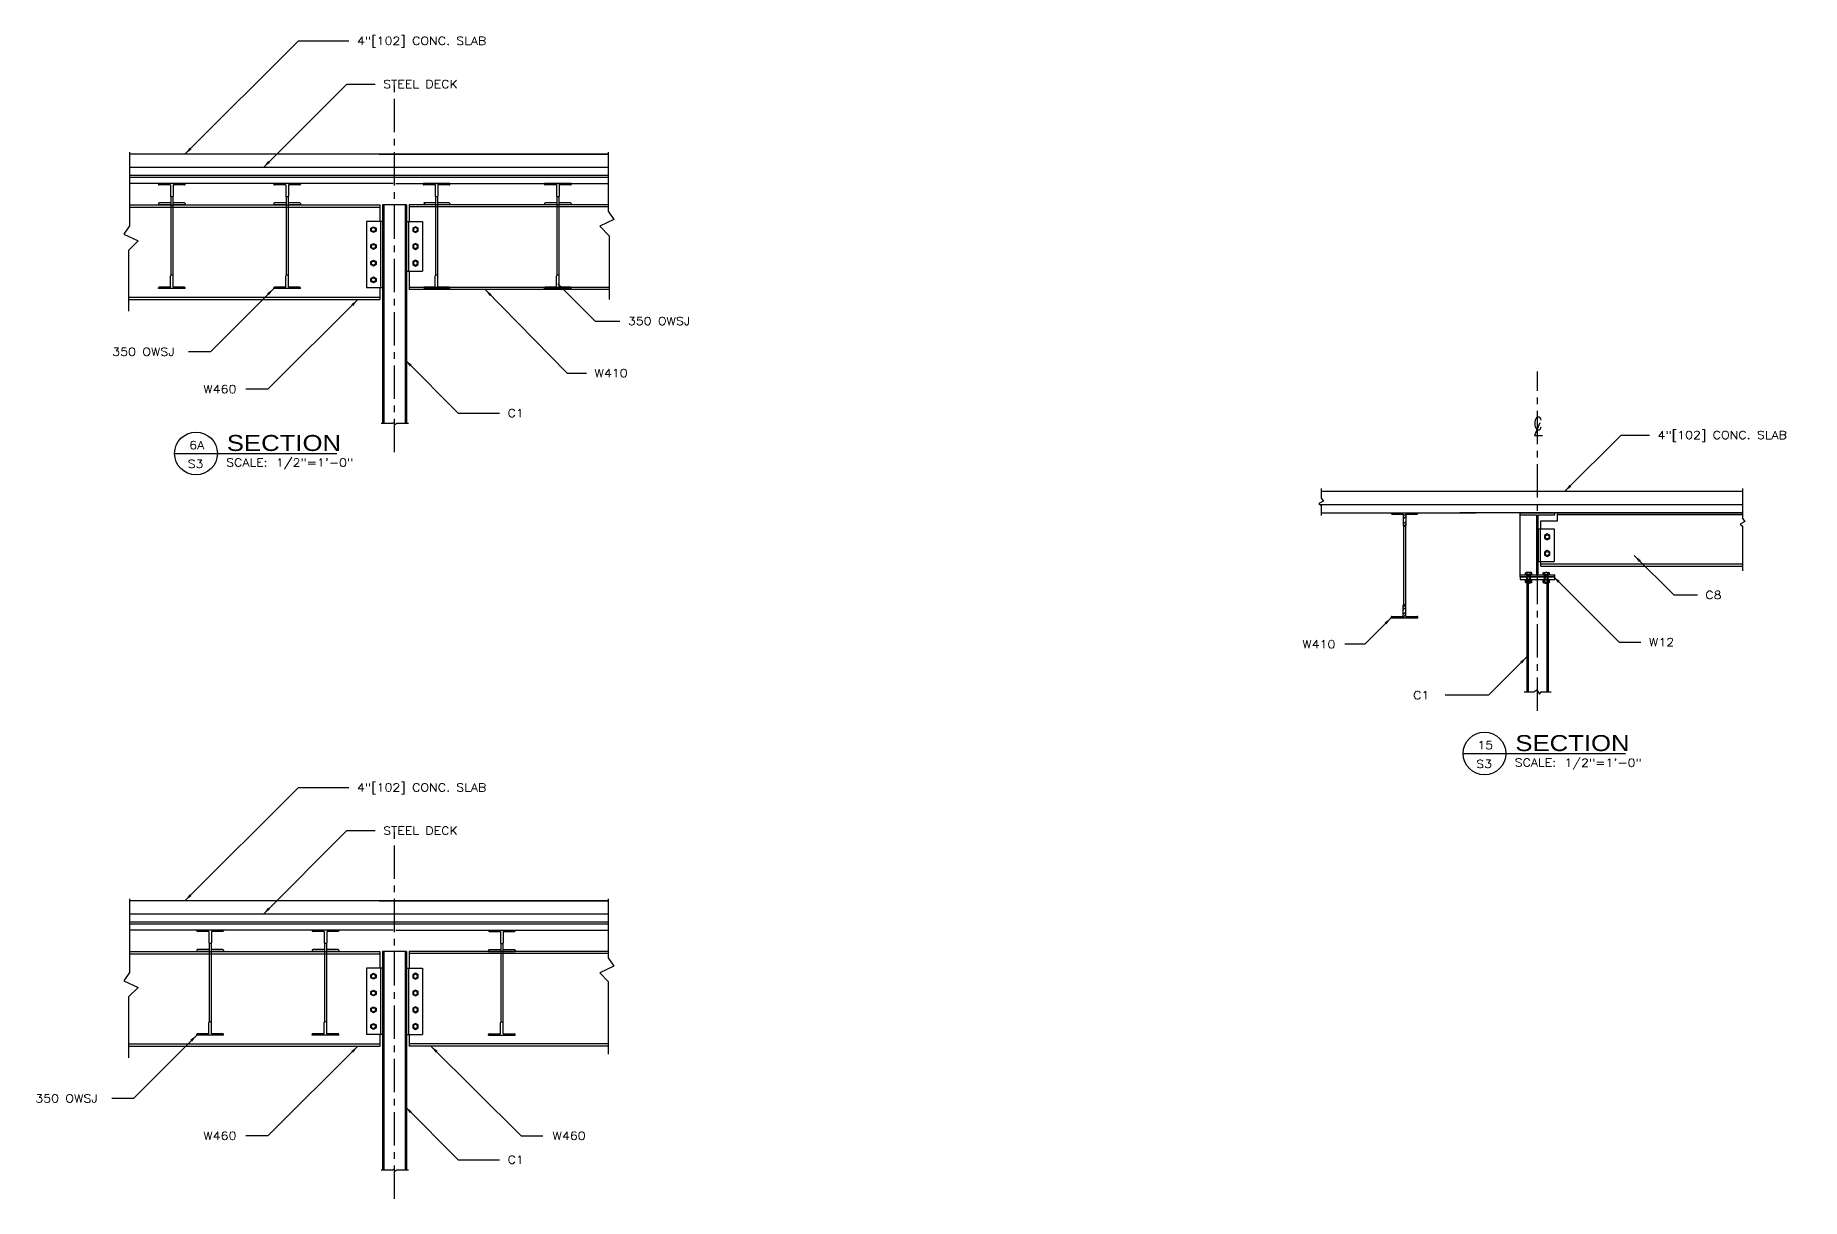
# Model space of a CAD drawing. Header units: inches. Extents: x -44 to 9761, y -1166 to 3580.
# Drawn here: x 8173.6 to 8504.8, y 3231 to 3449.2 of the extents above; entities that cross this region are included whole.
import ezdxf
from ezdxf.enums import TextEntityAlignment as Align

# ---------------------------------------------------------------- set-up
doc = ezdxf.new("R2010")
doc.units = ezdxf.units.IN
doc.header["$MEASUREMENT"] = 0
doc.linetypes.add('CENTER', pattern=[2, 1.25, -0.25, 0.25, -0.25])
doc.layers.get('0').update_dxf_attribs({"linetype": 'CONTINUOUS'})
for name, color, linetype in [('Arch_Section_Truss', 45, 'CONTINUOUS'), ('C-241-1', 241, 'CONTINUOUS'), ('Center', 251, 'CENTER'), ('L1', 1, 'CONTINUOUS'), ('L131', 131, 'CONTINUOUS'), ('LAYER131A', 131, 'CONTINUOUS'), ('LAYER15A', 15, 'CONTINUOUS'), ('Section-Stiffener', 2, 'CONTINUOUS'), ('Struc_Plan_Dim', 5, 'CONTINUOUS'), ('Struc_Section_BP', 135, 'CONTINUOUS'), ('Struc_Section_Conc', 71, 'CONTINUOUS'), ('Struc_Section_Dim', 5, 'CONTINUOUS'), ('Struc_Section_MachineBolt', 133, 'CONTINUOUS'), ('Struc_Section_StAngle', 5, 'CONTINUOUS'), ('Struc_Section_Steel', 11, 'CONTINUOUS'), ('Struc_Steel_Beam', 22, 'CONTINUOUS'), ('Struc_Steel_Joist', 21, 'CONTINUOUS'), ('TEXT', 4, 'CONTINUOUS'), ('TEXT131', 131, 'CONTINUOUS')]:
    doc.layers.add(name, color=color, linetype=linetype)
doc.styles.add('ROMANS', font='ROMANS.SHX', dxfattribs={"width": 0.8})
doc.styles.add('ROMANS-115', font='romans.shx', dxfattribs={"width": 1.15})
doc.styles.add('SANS-80', font='sanss___.ttf', dxfattribs={"width": 0.8})
doc.dimstyles.new('Copy of 12-ROMANS-115-PS-BPV', dxfattribs={"dimtxt": 0.0625, "dimasz": 0.0625, "dimexe": 0.0625, "dimexo": 0.0625, "dimgap": 0.0625, "dimtad": 1, "dimdec": 4, "dimlfac": 24, "dimzin": 1, "dimdsep": 46, "dimlunit": 4, "dimtxsty": 'ROMANS-115', "dimcen": 0.0625, "dimclrd": 256, "dimclre": 256, "dimclrt": 256, "dimadec": 0, "dimazin": 0, "dimtfac": 1, "dimtdec": 4, "dimtofl": 0, "dimtmove": 0, "dimatfit": 0, "dimfxl": 1, "dimfrac": 2, "dimtolj": 1, "dimtzin": 0, "dimarcsym": 0})

# ---------------------------------------------------------------- blocks, each defined once
blk = doc.blocks.new('Hex Nut - 10 mm side')
at = {"color": 0, "linetype": 'Continuous'}
for p, q in [((-9.2, -6.8), (-9.2, 6.8)), ((-0.7, 9.1), (-8.5, 9.1)), ((-0.7, 4.5), (-8.5, 4.5)), ((0, -6.8), (0, 6.8)), ((-0.7, -4.5), (-8.5, -4.5)), ((-0.7, -9.1), (-8.5, -9.1))]:
    blk.add_line(p, q, dxfattribs=at)
for centre, radius, start, end in [((-5, 6.8), 4.19, 147.1328, 212.8672), ((6.6, 0), 15.7, 163.2214, 196.7786), ((-4.2, 6.8), 4.19, 327.1328, 32.8672), ((-15.7, 0), 15.7, 343.2214, 16.7787), ((-5, -6.8), 4.19, 147.1328, 212.8672), ((-4.2, -6.8), 4.19, 327.1328, 32.8672)]:
    blk.add_arc(centre, radius, start, end, dxfattribs=at)
blk = doc.blocks.new('CLMARK')
at = {"layer": 'TEXT'}
for p, q in [((1.5, 4.6), (-3.6, -7.6)), ((-3.6, -7.6), (4.1, -7.6))]:
    blk.add_line(p, q, dxfattribs=at)
at = {"layer": 'TEXT', "style": 'ROMANS', "width": 0.8}
blk.add_text('C', height=12, dxfattribs=at).set_placement((-4.6, -1.9))
blk = doc.blocks.new('outstandingconn2')
at = {"layer": 'Struc_Section_MachineBolt', "ltscale": 2}
for points in [[(-1.2, 7.5), (-1.69, 7.22), (-2.18, 7.5), (-2.18, 8.06), (-1.69, 8.34), (-1.2, 8.06)], [(-1.2, 4.36), (-1.69, 4.08), (-2.18, 4.36), (-2.18, 4.92), (-1.69, 5.2), (-1.2, 4.92)], [(-1.2, 1.22), (-1.69, 0.94), (-2.18, 1.22), (-2.18, 1.78), (-1.69, 2.06), (-1.2, 1.78)]]:
    blk.add_lwpolyline(points, close=True, dxfattribs=at)
for centre in [(-1.69, 7.78), (-1.69, 4.64), (-1.69, 1.5)]:
    blk.add_circle(centre, 0.375, dxfattribs=at)
at = {"layer": 'Struc_Section_Steel', "color": 131, "ltscale": 2}
for p, q in [((-3, 9.28), (-3, 0)), ((0, 9.28), (-3, 9.28)), ((-0.38, 9.28), (-0.38, 0)), ((0, 9.28), (0, 0)), ((0, 0), (-3, 0))]:
    blk.add_line(p, q, dxfattribs=at)
blk = doc.blocks.new('outstandingconn4')
at = {"layer": 'Struc_Section_MachineBolt', "ltscale": 2}
for points in [[(-1.2, -1.78), (-1.69, -2.06), (-2.18, -1.78), (-2.18, -1.22), (-1.69, -0.94), (-1.2, -1.22)], [(-1.2, -4.92), (-1.69, -5.2), (-2.18, -4.92), (-2.18, -4.36), (-1.69, -4.08), (-1.2, -4.36)], [(-1.2, -8.06), (-1.69, -8.34), (-2.18, -8.06), (-2.18, -7.5), (-1.69, -7.22), (-1.2, -7.5)], [(-1.2, -11.2), (-1.69, -11.48), (-2.18, -11.2), (-2.18, -10.64), (-1.69, -10.36), (-1.2, -10.64)]]:
    blk.add_lwpolyline(points, close=True, dxfattribs=at)
for centre in [(-1.69, -1.5), (-1.69, -4.64), (-1.69, -7.78), (-1.69, -10.92)]:
    blk.add_circle(centre, 0.375, dxfattribs=at)
at = {"layer": 'Struc_Section_Steel', "color": 131, "ltscale": 2}
for p, q in [((-3, 0), (-3, -12.42)), ((0, 0), (-3, 0)), ((-0.38, 0), (-0.38, -12.42)), ((0, 0), (0, -12.42)), ((0, -12.42), (-3, -12.42))]:
    blk.add_line(p, q, dxfattribs=at)
blk = doc.blocks.new('outstandingconn1')
at = {"layer": 'Struc_Section_MachineBolt', "ltscale": 2}
for points in [[(1.2, 4.36), (1.69, 4.08), (2.18, 4.36), (2.18, 4.92), (1.69, 5.2), (1.2, 4.92)], [(1.2, 1.22), (1.69, 0.94), (2.18, 1.22), (2.18, 1.78), (1.69, 2.06), (1.2, 1.78)]]:
    blk.add_lwpolyline(points, close=True, dxfattribs=at)
for centre in [(1.69, 4.64), (1.69, 1.5)]:
    blk.add_circle(centre, 0.375, dxfattribs=at)
at = {"layer": 'Struc_Section_Steel', "color": 131, "ltscale": 2}
for p, q in [((0, 6.14), (3, 6.14)), ((0, 6.14), (0, 0)), ((0.38, 6.14), (0.38, 0)), ((3, 6.14), (3, 0)), ((0, 0), (3, 0))]:
    blk.add_line(p, q, dxfattribs=at)
blk = doc.blocks.new('Title-section')
at = {"layer": 'LAYER15A'}
blk.add_line((-2.066, -7.538), (-0.798, -7.538), dxfattribs=at)
blk.add_circle((-1.899, -7.538), 0.167, dxfattribs=at)
at = {"layer": 'L131', "style": 'ROMANS', "width": 1.15}
blk.add_text('SCALE:', height=0.0625, dxfattribs=at).set_placement((-1.663, -7.64))
for tag, p in [('TITLE_NO.', (-1.893, -7.504)), ('SHEET_NO.', (-1.902, -7.651))]:
    blk.add_attdef(tag, text='', height=0.0625, dxfattribs=at).set_placement(p, align=Align.CENTER)
blk.add_attdef('SCALE', (-1.274, -7.641), '', height=0.0625, dxfattribs=at)
at = {"layer": 'TEXT131', "style": 'SANS-80', "width": 1.15}
blk.add_text('SECTION', height=0.125, dxfattribs=at).set_placement((-1.658, -7.519))

msp = doc.modelspace()

# ---------------------------------------------------------------- hatches: boundary and pattern name
at = {"layer": 'TEXT'}
h = msp.add_hatch(dxfattribs=at)
h.set_pattern_fill('STEEL', color=256, scale=8, style=0)
h.set_pattern_definition([(45, (2498.5753, 2457.2913), (-0.70710678, 0.70710678), []), (45, (2498.5753, 2457.7913), (-0.70710678, 0.70710678), [])])
h.paths.add_polyline_path([(8432.82173, 3359.51585, -0.414213562), (8432.69673, 3359.39085), (8430.57173, 3359.39085), (8430.57173, 3357.26585, -0.414213562), (8430.44673, 3357.14085), (8430.19673, 3357.14085, -0.414213562), (8430.07173, 3357.26585), (8430.07173, 3359.39085), (8427.94673, 3359.39085, -0.414213562), (8427.82173, 3359.51585), (8427.82173, 3359.64085), (8432.82173, 3359.64085)])
h.paths.add_polyline_path([(8432.82173, 3339.96085), (8427.82173, 3339.96085), (8427.82173, 3340.08585, -0.414213562), (8427.94673, 3340.21085), (8430.07173, 3340.21085), (8430.07173, 3342.33585, -0.414213562), (8430.19673, 3342.46085), (8430.44673, 3342.46085, -0.414213562), (8430.57173, 3342.33585), (8430.57173, 3340.21085), (8432.69673, 3340.21085, -0.414213562), (8432.82173, 3340.08585)])

# ---------------------------------------------------------------- linework, layer by layer
at = {"layer": 'Arch_Section_Truss'}
for p, q in [((8196.66407, 3421.40693), (8196.66407, 3421.28193)), ((8201.66407, 3421.40693), (8196.66407, 3421.40693)), ((8201.66407, 3421.40693), (8201.66407, 3421.28193)), ((8218.29269, 3421.40693), (8218.29269, 3421.28193)), ((8223.29269, 3421.40693), (8218.29269, 3421.40693)), ((8223.29269, 3421.40693), (8223.29269, 3421.28193)), ((8246.33007, 3421.40693), (8246.33007, 3421.28193)), ((8251.33007, 3421.40693), (8246.33007, 3421.40693)), ((8251.33007, 3421.40693), (8251.33007, 3421.28193)), ((8269.06909, 3421.40693), (8269.06909, 3421.28193)), ((8274.06909, 3421.40693), (8269.06909, 3421.40693)), ((8274.06909, 3421.40693), (8274.06909, 3421.28193)), ((8198.91407, 3421.15693), (8196.78907, 3421.15693)), ((8198.91407, 3421.15693), (8198.91407, 3419.03193)), ((8198.97657, 3418.92367), (8198.97657, 3404.20518)), ((8198.97657, 3418.92367), (8198.97657, 3417.78193)), ((8199.28907, 3418.90693), (8199.03907, 3418.90693)), ((8199.35157, 3418.92367), (8199.35157, 3404.20518)), ((8199.35157, 3418.92367), (8199.35157, 3417.78193)), ((8201.53907, 3421.15693), (8199.41407, 3421.15693)), ((8199.41407, 3421.15693), (8199.41407, 3419.03193)), ((8220.54269, 3421.15693), (8218.41769, 3421.15693)), ((8220.54269, 3421.15693), (8220.54269, 3419.03193)), ((8220.60519, 3418.92367), (8220.60519, 3404.20518)), ((8220.60519, 3418.92367), (8220.60519, 3417.78193)), ((8220.91769, 3418.90693), (8220.66769, 3418.90693)), ((8220.98019, 3418.92367), (8220.98019, 3404.20518)), ((8220.98019, 3418.92367), (8220.98019, 3417.78193)), ((8223.16769, 3421.15693), (8221.04269, 3421.15693)), ((8221.04269, 3421.15693), (8221.04269, 3419.03193)), ((8248.58007, 3421.15693), (8246.45507, 3421.15693)), ((8248.58007, 3421.15693), (8248.58007, 3419.03193)), ((8248.64257, 3418.92367), (8248.64257, 3404.20518)), ((8248.64257, 3418.92367), (8248.64257, 3417.78193)), ((8248.95507, 3418.90693), (8248.70507, 3418.90693)), ((8249.01757, 3418.92367), (8249.01757, 3404.20518)), ((8249.01757, 3418.92367), (8249.01757, 3417.78193)), ((8251.20507, 3421.15693), (8249.08007, 3421.15693)), ((8249.08007, 3421.15693), (8249.08007, 3419.03193)), ((8271.31909, 3421.15693), (8269.19409, 3421.15693)), ((8271.31909, 3421.15693), (8271.31909, 3419.03193)), ((8271.38159, 3418.92367), (8271.38159, 3404.20518)), ((8271.38159, 3418.92367), (8271.38159, 3417.78193)), ((8271.69409, 3418.90693), (8271.44409, 3418.90693)), ((8271.75659, 3418.92367), (8271.75659, 3404.20518)), ((8271.75659, 3418.92367), (8271.75659, 3417.78193)), ((8273.94409, 3421.15693), (8271.81909, 3421.15693)), ((8271.81909, 3421.15693), (8271.81909, 3419.03193)), ((8196.66407, 3417.65693), (8196.66407, 3417.40693)), ((8198.97657, 3417.40693), (8196.66407, 3417.40693)), ((8198.97657, 3417.78193), (8196.78907, 3417.78193)), ((8201.53907, 3417.78193), (8199.35157, 3417.78193)), ((8201.66407, 3417.40693), (8199.35157, 3417.40693)), ((8201.66407, 3417.65693), (8201.66407, 3417.40693)), ((8218.29269, 3417.65693), (8218.29269, 3417.40693)), ((8220.60519, 3417.40693), (8218.29269, 3417.40693)), ((8220.60519, 3417.78193), (8218.41769, 3417.78193)), ((8223.16769, 3417.78193), (8220.98019, 3417.78193)), ((8223.29269, 3417.40693), (8220.98019, 3417.40693)), ((8223.29269, 3417.65693), (8223.29269, 3417.40693)), ((8248.64257, 3417.78193), (8246.45507, 3417.78193)), ((8246.58007, 3417.65693), (8246.58007, 3417.40693)), ((8248.64257, 3417.40693), (8246.58007, 3417.40693)), ((8251.20507, 3417.78193), (8249.01757, 3417.78193)), ((8251.33007, 3417.40693), (8249.01757, 3417.40693)), ((8251.33007, 3417.65693), (8251.33007, 3417.40693)), ((8269.06909, 3417.65693), (8269.06909, 3417.40693)), ((8271.38159, 3417.40693), (8269.06909, 3417.40693)), ((8271.38159, 3417.78193), (8269.19409, 3417.78193)), ((8273.94409, 3417.78193), (8271.75659, 3417.78193)), ((8274.06909, 3417.40693), (8271.75659, 3417.40693)), ((8274.06909, 3417.65693), (8274.06909, 3417.40693)), ((8196.66407, 3401.72193), (8196.66407, 3401.84693)), ((8201.66407, 3401.72193), (8196.66407, 3401.72193)), ((8198.91407, 3401.97193), (8196.78907, 3401.97193)), ((8198.91407, 3401.97193), (8198.91407, 3404.09693)), ((8199.28907, 3404.22193), (8199.03907, 3404.22193)), ((8199.41407, 3401.97193), (8199.41407, 3404.09693)), ((8201.53907, 3401.97193), (8199.41407, 3401.97193)), ((8201.66407, 3401.72193), (8201.66407, 3401.84693)), ((8218.29269, 3401.72193), (8218.29269, 3401.84693)), ((8223.29269, 3401.72193), (8218.29269, 3401.72193)), ((8220.54269, 3401.97193), (8218.41769, 3401.97193)), ((8220.54269, 3401.97193), (8220.54269, 3404.09693)), ((8220.91769, 3404.22193), (8220.66769, 3404.22193)), ((8221.04269, 3401.97193), (8221.04269, 3404.09693)), ((8223.16769, 3401.97193), (8221.04269, 3401.97193)), ((8223.29269, 3401.72193), (8223.29269, 3401.84693)), ((8248.58007, 3401.97193), (8246.45507, 3401.97193)), ((8246.58007, 3401.72193), (8246.58007, 3401.84693)), ((8251.33007, 3401.72193), (8246.58007, 3401.72193)), ((8248.58007, 3401.97193), (8248.58007, 3404.09693)), ((8248.95507, 3404.22193), (8248.70507, 3404.22193)), ((8249.08007, 3401.97193), (8249.08007, 3404.09693)), ((8251.20507, 3401.97193), (8249.08007, 3401.97193)), ((8251.33007, 3401.72193), (8251.33007, 3401.84693)), ((8269.06909, 3401.72193), (8269.06909, 3401.84693)), ((8274.06909, 3401.72193), (8269.06909, 3401.72193)), ((8271.31909, 3401.97193), (8269.19409, 3401.97193)), ((8271.31909, 3401.97193), (8271.31909, 3404.09693)), ((8271.69409, 3404.22193), (8271.44409, 3404.22193)), ((8271.81909, 3401.97193), (8271.81909, 3404.09693)), ((8273.94409, 3401.97193), (8271.81909, 3401.97193)), ((8274.06909, 3401.72193), (8274.06909, 3401.84693)), ((8203.86406, 3281.37288), (8203.86406, 3281.24788)), ((8208.86406, 3281.37288), (8203.86406, 3281.37288)), ((8206.11406, 3281.12288), (8203.98906, 3281.12288)), ((8206.11406, 3281.12288), (8206.11406, 3278.99788)), ((8206.17656, 3278.88963), (8206.17656, 3264.17114)), ((8206.17656, 3278.88963), (8206.17656, 3277.74788)), ((8206.48906, 3278.87288), (8206.23906, 3278.87288)), ((8206.55156, 3278.88963), (8206.55156, 3264.17114)), ((8206.55156, 3278.88963), (8206.55156, 3277.74788)), ((8208.73906, 3281.12288), (8206.61406, 3281.12288)), ((8206.61406, 3281.12288), (8206.61406, 3278.99788)), ((8208.86406, 3281.37288), (8208.86406, 3281.24788)), ((8225.49268, 3281.37288), (8225.49268, 3281.24788)), ((8230.49268, 3281.37288), (8225.49268, 3281.37288)), ((8227.74268, 3281.12288), (8225.61768, 3281.12288)), ((8227.74268, 3281.12288), (8227.74268, 3278.99788)), ((8227.80518, 3278.88963), (8227.80518, 3264.17114)), ((8227.80518, 3278.88963), (8227.80518, 3277.74788)), ((8228.11768, 3278.87288), (8227.86768, 3278.87288)), ((8228.18018, 3278.88963), (8228.18018, 3264.17114)), ((8228.18018, 3278.88963), (8228.18018, 3277.74788)), ((8230.36768, 3281.12288), (8228.24268, 3281.12288)), ((8228.24268, 3281.12288), (8228.24268, 3278.99788)), ((8230.49268, 3281.37288), (8230.49268, 3281.24788)), ((8258.56206, 3281.37288), (8263.56206, 3281.37288)), ((8258.56206, 3281.37288), (8258.56206, 3281.24788)), ((8258.68706, 3281.12288), (8260.81206, 3281.12288)), ((8260.81206, 3281.12288), (8260.81206, 3278.99788)), ((8260.87456, 3278.88963), (8260.87456, 3264.17114)), ((8260.87456, 3278.88963), (8260.87456, 3277.74788)), ((8260.93706, 3278.87288), (8261.18706, 3278.87288)), ((8261.24956, 3278.88963), (8261.24956, 3264.17114)), ((8261.24956, 3278.88963), (8261.24956, 3277.74788)), ((8261.31206, 3281.12288), (8263.43706, 3281.12288)), ((8261.31206, 3281.12288), (8261.31206, 3278.99788)), ((8263.56206, 3281.37288), (8263.56206, 3281.24788)), ((8203.86406, 3277.62288), (8203.86406, 3277.37288)), ((8206.17656, 3277.37288), (8203.86406, 3277.37288)), ((8206.17656, 3277.74788), (8203.98906, 3277.74788)), ((8208.73906, 3277.74788), (8206.55156, 3277.74788)), ((8208.86406, 3277.37288), (8206.55156, 3277.37288)), ((8208.86406, 3277.62288), (8208.86406, 3277.37288)), ((8225.49268, 3277.62288), (8225.49268, 3277.37288)), ((8227.80518, 3277.37288), (8225.49268, 3277.37288)), ((8227.80518, 3277.74788), (8225.61768, 3277.74788)), ((8230.36768, 3277.74788), (8228.18018, 3277.74788)), ((8230.49268, 3277.37288), (8228.18018, 3277.37288)), ((8230.49268, 3277.62288), (8230.49268, 3277.37288)), ((8258.56206, 3277.62288), (8258.56206, 3277.37288)), ((8258.56206, 3277.37288), (8260.87456, 3277.37288)), ((8258.68706, 3277.74788), (8260.87456, 3277.74788)), ((8261.24956, 3277.74788), (8263.43706, 3277.74788)), ((8261.24956, 3277.37288), (8263.56206, 3277.37288)), ((8263.56206, 3277.62288), (8263.56206, 3277.37288)), ((8206.11406, 3261.93788), (8206.11406, 3264.06288)), ((8206.48906, 3264.18788), (8206.23906, 3264.18788)), ((8206.61406, 3261.93788), (8206.61406, 3264.06288)), ((8227.74268, 3261.93788), (8227.74268, 3264.06288)), ((8228.11768, 3264.18788), (8227.86768, 3264.18788)), ((8228.24268, 3261.93788), (8228.24268, 3264.06288)), ((8260.81206, 3261.93788), (8260.81206, 3264.06288)), ((8260.93706, 3264.18788), (8261.18706, 3264.18788)), ((8261.31206, 3261.93788), (8261.31206, 3264.06288)), ((8203.86406, 3261.68788), (8203.86406, 3261.81288)), ((8208.86406, 3261.68788), (8203.86406, 3261.68788)), ((8206.11406, 3261.93788), (8203.98906, 3261.93788)), ((8208.73906, 3261.93788), (8206.61406, 3261.93788)), ((8208.86406, 3261.68788), (8208.86406, 3261.81288)), ((8225.49268, 3261.68788), (8225.49268, 3261.81288)), ((8230.49268, 3261.68788), (8225.49268, 3261.68788)), ((8227.74268, 3261.93788), (8225.61768, 3261.93788)), ((8230.36768, 3261.93788), (8228.24268, 3261.93788)), ((8230.49268, 3261.68788), (8230.49268, 3261.81288)), ((8258.56206, 3261.68788), (8258.56206, 3261.81288)), ((8258.56206, 3261.68788), (8263.56206, 3261.68788)), ((8258.68706, 3261.93788), (8260.81206, 3261.93788)), ((8261.31206, 3261.93788), (8263.43706, 3261.93788)), ((8263.56206, 3261.68788), (8263.56206, 3261.81288))]:
    msp.add_line(p, q, dxfattribs=at)
for centre, start, end in [((8196.78907, 3421.28193), 180, 270), ((8201.53907, 3421.28193), 270, 0), ((8218.41769, 3421.28193), 180, 270), ((8223.16769, 3421.28193), 270, 0), ((8246.45507, 3421.28193), 180, 270), ((8251.20507, 3421.28193), 270, 0), ((8269.19409, 3421.28193), 180, 270), ((8273.94409, 3421.28193), 270, 0), ((8199.03907, 3419.03193), 180, 270), ((8199.28907, 3419.03193), 270, 0), ((8220.66769, 3419.03193), 180, 270), ((8220.91769, 3419.03193), 270, 0), ((8248.70507, 3419.03193), 180, 270), ((8248.95507, 3419.03193), 270, 0), ((8271.44409, 3419.03193), 180, 270), ((8271.69409, 3419.03193), 270, 0), ((8196.78907, 3417.65693), 90, 180), ((8201.53907, 3417.65693), 0, 90), ((8218.41769, 3417.65693), 90, 180), ((8223.16769, 3417.65693), 0, 90), ((8246.58007, 3417.78193), 180, 270), ((8251.20507, 3417.65693), 0, 90), ((8269.19409, 3417.65693), 90, 180), ((8273.94409, 3417.65693), 0, 90), ((8196.78907, 3401.84693), 90, 180), ((8199.03907, 3404.09693), 90, 180), ((8199.28907, 3404.09693), 0, 90), ((8201.53907, 3401.84693), 0, 90), ((8218.41769, 3401.84693), 90, 180), ((8220.66769, 3404.09693), 90, 180), ((8220.91769, 3404.09693), 0, 90), ((8223.16769, 3401.84693), 0, 90), ((8246.58007, 3401.97193), 180, 270), ((8248.70507, 3404.09693), 90, 180), ((8248.95507, 3404.09693), 0, 90), ((8251.20507, 3401.84693), 0, 90), ((8269.19409, 3401.84693), 90, 180), ((8271.44409, 3404.09693), 90, 180), ((8271.69409, 3404.09693), 0, 90), ((8273.94409, 3401.84693), 0, 90), ((8203.98906, 3281.24788), 180, 270), ((8206.23906, 3278.99788), 180, 270), ((8206.48906, 3278.99788), 270, 0), ((8208.73906, 3281.24788), 270, 0), ((8225.61768, 3281.24788), 180, 270), ((8227.86768, 3278.99788), 180, 270), ((8228.11768, 3278.99788), 270, 0), ((8230.36768, 3281.24788), 270, 0), ((8258.68706, 3281.24788), 180, 270), ((8260.93706, 3278.99788), 180, 270), ((8261.18706, 3278.99788), 270, 0), ((8263.43706, 3281.24788), 270, 0), ((8203.98906, 3277.62288), 90, 180), ((8208.73906, 3277.62288), 0, 90), ((8225.61768, 3277.62288), 90, 180), ((8230.36768, 3277.62288), 0, 90), ((8258.68706, 3277.62288), 90, 180), ((8263.43706, 3277.62288), 0, 90), ((8206.23906, 3264.06288), 90, 180), ((8206.48906, 3264.06288), 0, 90), ((8227.86768, 3264.06288), 90, 180), ((8228.11768, 3264.06288), 0, 90), ((8260.93706, 3264.06288), 90, 180), ((8261.18706, 3264.06288), 0, 90), ((8203.98906, 3261.81288), 90, 180), ((8208.73906, 3261.81288), 0, 90), ((8225.61768, 3261.81288), 90, 180), ((8230.36768, 3261.81288), 0, 90), ((8258.68706, 3261.81288), 90, 180), ((8263.43706, 3261.81288), 0, 90)]:
    msp.add_arc(centre, 0.125, start, end, dxfattribs=at)
at = {"layer": 'C-241-1', "ltscale": 0.05}
for p, q in [((8452.99542, 3348.0546), (8452.99542, 3348.40003)), ((8454.03946, 3348.44403), (8453.14456, 3348.44403)), ((8453.29371, 3348.0546), (8453.29371, 3348.40003)), ((8453.89031, 3348.0546), (8453.89031, 3348.40003)), ((8454.1886, 3348.0546), (8454.1886, 3348.40003)), ((8456.31635, 3348.0546), (8456.31635, 3348.40003)), ((8456.4655, 3348.44403), (8457.36039, 3348.44403)), ((8456.61465, 3348.0546), (8456.61465, 3348.40003)), ((8457.21124, 3348.0546), (8457.21124, 3348.40003)), ((8457.50954, 3348.0546), (8457.50954, 3348.40003)), ((8454.1886, 3348.0546), (8452.99542, 3348.0546)), ((8453.12055, 3348.0546), (8452.99542, 3348.0546)), ((8453.12055, 3348.01585), (8453.12055, 3348.0546)), ((8454.06347, 3348.01585), (8453.12055, 3348.01585)), ((8453.91493, 3347.87053), (8453.26909, 3347.87053)), ((8453.91493, 3346.54022), (8453.26909, 3346.54022)), ((8453.37566, 3346.43366), (8453.26909, 3346.54022)), ((8453.80836, 3346.43366), (8453.37566, 3346.43366)), ((8453.80836, 3346.43366), (8453.91493, 3346.54022)), ((8454.06347, 3348.0546), (8454.1886, 3348.0546)), ((8454.06347, 3348.01585), (8454.06347, 3348.0546)), ((8456.31635, 3348.0546), (8457.50954, 3348.0546)), ((8456.44149, 3348.0546), (8456.31635, 3348.0546)), ((8456.44149, 3348.01585), (8456.44149, 3348.0546)), ((8456.44149, 3348.01585), (8457.3844, 3348.01585)), ((8456.59003, 3347.87053), (8457.23586, 3347.87053)), ((8456.59003, 3346.54022), (8457.23586, 3346.54022)), ((8456.69659, 3346.43366), (8456.59003, 3346.54022)), ((8456.69659, 3346.43366), (8457.1293, 3346.43366)), ((8457.1293, 3346.43366), (8457.23586, 3346.54022)), ((8457.3844, 3348.0546), (8457.50954, 3348.0546)), ((8457.3844, 3348.01585), (8457.3844, 3348.0546))]:
    msp.add_line(p, q, dxfattribs=at)
at = {"layer": 'C-241-1', "ltscale": 0.5}
for p, q in [((8453.26909, 3346.54022), (8453.26909, 3348.01585)), ((8453.37566, 3346.54022), (8453.37566, 3347.87053)), ((8453.80836, 3346.54022), (8453.80836, 3347.87053)), ((8453.91493, 3346.54022), (8453.91493, 3348.01585)), ((8456.59003, 3346.54022), (8456.59003, 3348.01585)), ((8456.69659, 3346.54022), (8456.69659, 3347.87053)), ((8457.1293, 3346.54022), (8457.1293, 3347.87053)), ((8457.23586, 3346.54022), (8457.23586, 3348.01585))]:
    msp.add_line(p, q, dxfattribs=at)
at = {"layer": 'C-241-1', "ltscale": 0.05}
for centre, radius, start, end in [((8453.14456, 3348.16921), 0.27482, 57.13278, 122.86722), ((8453.59201, 3347.4107), 1.03333, 73.22135, 106.77865), ((8454.03946, 3348.16921), 0.27482, 57.13278, 122.86722), ((8456.4655, 3348.16921), 0.27482, 57.13278, 122.86722), ((8456.91295, 3347.4107), 1.03333, 73.22135, 106.77865), ((8457.36039, 3348.16921), 0.27482, 57.13278, 122.86722)]:
    msp.add_arc(centre, radius, start, end, dxfattribs=at)
at = {"layer": 'Center', "ltscale": 5}
for p, q in [((8240.92737, 3371.03946), (8240.92737, 3440.4449)), ((8455.25248, 3322.50745), (8455.25248, 3386.15393)), ((8240.92737, 3231.00542), (8240.92737, 3300.41086))]:
    msp.add_line(p, q, dxfattribs=at)
at = {"layer": 'L1'}
for p, q in [((8191.26959, 3427.30685), (8191.26959, 3413.47898)), ((8280.99335, 3427.30685), (8280.99335, 3416.23488)), ((8282.05073, 3414.6505), (8279.40727, 3413.41917)), ((8280.99335, 3416.23488), (8282.05073, 3414.6505)), ((8191.26959, 3413.47898), (8190.2122, 3411.8946)), ((8190.2122, 3411.8946), (8192.85567, 3410.66327)), ((8279.40727, 3413.41917), (8281.16958, 3411.62595)), ((8281.16958, 3411.62595), (8281.16958, 3399.62826)), ((8192.85567, 3410.66327), (8191.09335, 3408.87006)), ((8191.09335, 3408.87006), (8191.09335, 3397.4868)), ((8191.26959, 3287.27281), (8191.26959, 3273.44494)), ((8280.99335, 3287.27281), (8280.99335, 3276.20084)), ((8280.99335, 3276.20084), (8282.05073, 3274.61645)), ((8191.26959, 3273.44494), (8190.2122, 3271.86056)), ((8282.05073, 3274.61645), (8279.40727, 3273.38513)), ((8279.40727, 3273.38513), (8280.99335, 3271.77123)), ((8190.2122, 3271.86056), (8192.85567, 3270.62923)), ((8192.85567, 3270.62923), (8191.09335, 3268.83601)), ((8191.09335, 3268.83601), (8191.09335, 3257.45276)), ((8280.99335, 3271.77123), (8280.99335, 3258.10055))]:
    msp.add_line(p, q, dxfattribs=at)
at = {"layer": 'LAYER131A'}
for p, q in [((8238.67737, 3417.40693), (8238.67737, 3376.4524)), ((8243.17737, 3417.40693), (8238.67737, 3417.40693)), ((8243.17737, 3417.40693), (8243.17737, 3376.47617)), ((8238.44491, 3376.4524), (8240.55094, 3376.4524)), ((8240.55094, 3376.4524), (8240.76509, 3376.59503)), ((8240.76509, 3376.59503), (8241.12202, 3376.21469)), ((8241.12202, 3376.21469), (8241.38377, 3376.47617)), ((8241.38377, 3376.47617), (8243.56119, 3376.47617)), ((8453.25248, 3347.14085), (8453.25248, 3326.05814)), ((8457.25248, 3347.14085), (8457.25248, 3326.05814)), ((8238.67737, 3277.37288), (8238.67737, 3236.41836)), ((8243.17737, 3277.37288), (8238.67737, 3277.37288)), ((8243.17737, 3277.37288), (8243.17737, 3236.44213)), ((8238.44491, 3236.41836), (8240.55094, 3236.41836)), ((8240.55094, 3236.41836), (8240.76509, 3236.56098)), ((8240.76509, 3236.56098), (8241.12202, 3236.18065)), ((8241.12202, 3236.18065), (8241.38377, 3236.44213)), ((8241.38377, 3236.44213), (8243.56119, 3236.44213))]:
    msp.add_line(p, q, dxfattribs=at)
at = {"layer": 'Section-Stiffener', "ltscale": 2}
msp.add_line((8452.00248, 3348.01585), (8452.00248, 3359.26585), dxfattribs=at)
at = {"layer": 'Struc_Section_BP', "ltscale": 2}
msp.add_lwpolyline([(8452.00248, 3347.14085), (8458.50248, 3347.14085), (8458.50248, 3347.64085), (8452.00248, 3347.64085)], close=True, dxfattribs=at)
at = {"layer": 'Struc_Section_Conc', "ltscale": 2}
for p, q in [((8280.99335, 3426.90693), (8191.26959, 3426.90693)), ((8238.05237, 3426.90693), (8280.99335, 3426.90693)), ((8493.70217, 3363.64085), (8414.70178, 3363.64085)), ((8414.70178, 3359.64085), (8443.67719, 3359.64085)), ((8493.70217, 3359.64085), (8440.66003, 3359.64085)), ((8280.99335, 3286.87288), (8191.26959, 3286.87288)), ((8238.05237, 3286.87288), (8280.99335, 3286.87288))]:
    msp.add_line(p, q, dxfattribs=at)
at = {"layer": 'Struc_Section_Conc', "ltscale": 20}
for p, q in [((8280.99335, 3424.40693), (8191.26959, 3424.40693)), ((8493.70217, 3361.14085), (8414.55025, 3361.14085)), ((8280.99335, 3284.37288), (8191.26959, 3284.37288))]:
    msp.add_line(p, q, dxfattribs=at)
at = {"layer": 'Struc_Section_Dim', "ltscale": 2}
for p, q in [((8415.11215, 3361.86345), (8414.27457, 3361.36764)), ((8414.70178, 3364.22416), (8414.70178, 3362.42245)), ((8414.70178, 3362.42245), (8415.11215, 3361.86345)), ((8493.70217, 3364.2392), (8493.70217, 3358.57593)), ((8414.27457, 3361.36764), (8414.70178, 3361.01619)), ((8414.70178, 3361.01619), (8414.70178, 3359.13436)), ((8493.70217, 3358.57593), (8494.11254, 3358.01694)), ((8494.11254, 3358.01694), (8493.27496, 3357.52112)), ((8493.27496, 3357.52112), (8493.70217, 3357.16968)), ((8493.70217, 3357.16968), (8493.70217, 3348.77844)), ((8452.74439, 3326.05814), (8454.5461, 3326.05814)), ((8454.5461, 3326.05814), (8455.10509, 3326.46851)), ((8455.10509, 3326.46851), (8455.60091, 3325.63092)), ((8455.60091, 3325.63092), (8455.95236, 3326.05814)), ((8455.95236, 3326.05814), (8457.83419, 3326.05814))]:
    msp.add_line(p, q, dxfattribs=at)
at = {"layer": 'Struc_Section_Steel', "ltscale": 10}
for p, q in [((8238.92737, 3417.40693), (8238.92737, 3376.4524)), ((8242.92737, 3417.40693), (8242.92737, 3376.47617)), ((8238.92737, 3277.37288), (8238.92737, 3236.41836)), ((8242.92737, 3277.37288), (8242.92737, 3236.44213))]:
    msp.add_line(p, q, dxfattribs=at)
at = {"layer": 'Struc_Section_Steel', "ltscale": 2}
for p, q in [((8452.00248, 3359.64085), (8458.50248, 3359.64085)), ((8452.00248, 3359.26585), (8452.00248, 3359.64085)), ((8452.00248, 3359.26585), (8455.12748, 3359.26585)), ((8455.12748, 3348.01585), (8455.12748, 3359.26585)), ((8455.37748, 3348.01585), (8455.37748, 3359.26585)), ((8455.37748, 3359.26585), (8458.50248, 3359.26585)), ((8458.50248, 3359.26585), (8458.50248, 3359.64085)), ((8459.00248, 3359.64085), (8493.70217, 3359.64085)), ((8459.00248, 3358.14085), (8459.00248, 3359.64085)), ((8455.87748, 3358.14085), (8459.00248, 3358.14085)), ((8455.87748, 3356.64085), (8455.87748, 3358.14085)), ((8455.87748, 3349.64085), (8455.87748, 3350.50085)), ((8455.87748, 3349.64085), (8493.70217, 3349.64085)), ((8452.00248, 3348.01585), (8455.12748, 3348.01585)), ((8452.00248, 3347.64085), (8452.00248, 3348.01585)), ((8452.00248, 3347.64085), (8458.50248, 3347.64085)), ((8455.37748, 3348.01585), (8458.50248, 3348.01585)), ((8458.50248, 3347.64085), (8458.50248, 3348.01585))]:
    msp.add_line(p, q, dxfattribs=at)
at = {"layer": 'Struc_Section_Steel', "ltscale": 25}
for p, q in [((8493.70217, 3359.27084), (8459.00248, 3359.27084)), ((8493.70217, 3350.01086), (8455.87748, 3350.01086))]:
    msp.add_line(p, q, dxfattribs=at)
at = {"layer": 'Struc_Section_Steel', "ltscale": 4}
for p, q in [((8453.50248, 3347.14085), (8453.50248, 3326.05814)), ((8457.00248, 3347.14085), (8457.00248, 3326.05814))]:
    msp.add_line(p, q, dxfattribs=at)
at = {"layer": 'Struc_Steel_Beam'}
for p, q in [((8191.26959, 3417.40693), (8238.17737, 3417.40693)), ((8191.26959, 3416.96943), (8238.17737, 3416.96943)), ((8238.17737, 3417.40693), (8238.17737, 3414.25693)), ((8280.99335, 3417.40693), (8243.67737, 3417.40693)), ((8243.67737, 3417.40693), (8243.67737, 3414.25693)), ((8280.99335, 3417.03193), (8243.67737, 3417.03193)), ((8243.67737, 3404.97693), (8243.67737, 3401.53193)), ((8238.17737, 3401.83693), (8238.17737, 3399.65693)), ((8281.16958, 3401.90693), (8243.67737, 3401.90693)), ((8281.16958, 3401.53193), (8243.67737, 3401.53193)), ((8191.09335, 3400.09443), (8238.17737, 3400.09443)), ((8191.09335, 3399.65693), (8238.17737, 3399.65693)), ((8191.26959, 3277.37288), (8238.17737, 3277.37288)), ((8191.26959, 3276.93538), (8238.17737, 3276.93538)), ((8238.17737, 3277.37288), (8238.17737, 3274.22288)), ((8280.99335, 3277.37288), (8243.67737, 3277.37288)), ((8243.67737, 3277.37288), (8243.67737, 3274.22288)), ((8280.99335, 3276.99788), (8243.67737, 3276.99788)), ((8191.09335, 3260.06038), (8238.17737, 3260.06038)), ((8191.09335, 3259.62288), (8238.17737, 3259.62288)), ((8238.17737, 3261.80288), (8238.17737, 3259.62288)), ((8243.67737, 3261.80288), (8243.67737, 3259.62288)), ((8280.99335, 3260.06038), (8243.67737, 3260.06038)), ((8280.99335, 3259.62288), (8243.67737, 3259.62288))]:
    msp.add_line(p, q, dxfattribs=at)
at = {"layer": 'Struc_Steel_Joist'}
for p, q in [((8280.99335, 3422.90693), (8191.26959, 3422.90693)), ((8280.99335, 3422.53193), (8191.26959, 3422.53193)), ((8240.67737, 3421.40693), (8191.26959, 3421.40693)), ((8241.17737, 3421.40693), (8280.99335, 3421.40693)), ((8427.82173, 3359.64085), (8432.82173, 3359.64085)), ((8427.82173, 3359.64085), (8427.82173, 3359.51585)), ((8427.94673, 3359.39085), (8430.07173, 3359.39085)), ((8430.07173, 3359.39085), (8430.07173, 3357.26585)), ((8430.57173, 3359.39085), (8432.69673, 3359.39085)), ((8430.57173, 3359.39085), (8430.57173, 3357.26585)), ((8432.82173, 3359.64085), (8432.82173, 3359.51585)), ((8430.13423, 3357.15759), (8430.13423, 3342.4441)), ((8430.19673, 3357.14085), (8430.44673, 3357.14085)), ((8430.50923, 3357.15759), (8430.50923, 3342.4441)), ((8430.07173, 3340.21085), (8430.07173, 3342.33585)), ((8430.19673, 3342.46085), (8430.44673, 3342.46085)), ((8430.57173, 3340.21085), (8430.57173, 3342.33585)), ((8427.82173, 3339.96085), (8427.82173, 3340.08585)), ((8427.82173, 3339.96085), (8432.82173, 3339.96085)), ((8427.94673, 3340.21085), (8430.07173, 3340.21085)), ((8430.57173, 3340.21085), (8432.69673, 3340.21085)), ((8432.82173, 3339.96085), (8432.82173, 3340.08585)), ((8280.99335, 3282.87288), (8191.26959, 3282.87288)), ((8280.99335, 3282.49788), (8191.26959, 3282.49788)), ((8240.67737, 3281.37288), (8191.26959, 3281.37288)), ((8241.17737, 3281.37288), (8280.99335, 3281.37288))]:
    msp.add_line(p, q, dxfattribs=at)
for centre, start, end in [((8427.94673, 3359.51585), 180, 270), ((8432.69673, 3359.51585), 270, 0), ((8430.19673, 3357.26585), 180, 270), ((8430.44673, 3357.26585), 270, 0), ((8430.19673, 3342.33585), 90, 180), ((8430.44673, 3342.33585), 0, 90), ((8427.94673, 3340.08585), 90, 180), ((8432.69673, 3340.08585), 0, 90)]:
    msp.add_arc(centre, 0.125, start, end, dxfattribs=at)

# ---------------------------------------------------------------- block references
at = {"layer": 'C-241-1', "ltscale": 0.05, "yscale": 0.0656166666658464}
for p, xscale, zscale, rotation in [((8453.59201, 3346.54022), -0.0656166666658464, 0.0656166666666667, 90), ((8456.91295, 3346.54022), 0.0656166666658464, 0.0656166666658464, 270)]:
    msp.add_blockref('Hex Nut - 10 mm side', p, dxfattribs=dict(at, xscale=xscale, zscale=zscale, rotation=rotation))
at = {"layer": 'LAYER131A'}
for p in [(8238.67737, 3414.25693), (8238.67737, 3274.22288)]:
    msp.add_blockref('outstandingconn4', p, dxfattribs=at)
at = {"layer": 'LAYER131A', "xscale": -1}
for name, p in [('outstandingconn2', (8243.17737, 3404.97693)), ('outstandingconn4', (8243.17737, 3274.22288))]:
    msp.add_blockref(name, p, dxfattribs=at)
at = {"layer": 'Struc_Plan_Dim'}
for p, xscale, yscale, zscale, values in [((8249.29206, 3551.70095), 24.00000000000031, 24.00000000000031, 24.00000000000031, {'TITLE_NO.': '6A', 'SHEET_NO.': 'S3', 'SCALE': '1/2"=1\'-0"'}), ((8490.88806, 3495.41483), 24.00000000000039, 24.00000000000039, 24.00000000000039, {'TITLE_NO.': '15', 'SHEET_NO.': 'S3', 'SCALE': '1/2"=1\'-0"'})]:
    msp.add_blockref('Title-section', p, dxfattribs=dict(at, xscale=xscale, yscale=yscale, zscale=zscale)).add_auto_attribs(values)
at = {"layer": 'Struc_Section_Dim', "ltscale": 2, "xscale": 0.1953125, "yscale": 0.1953125, "zscale": 0.1953125}
msp.add_blockref('CLMARK', (8455.41714, 3375.60817), dxfattribs=at)
at = {"layer": 'Struc_Section_StAngle'}
msp.add_blockref('outstandingconn1', (8455.37748, 3350.50085), dxfattribs=at)

# ---------------------------------------------------------------- texts
at = {"layer": 'Struc_Plan_Dim', "char_height": 1.5, "attachment_point": 1, "style": 'ROMANS-115'}
for s, insert in [('\\A1;4"[102] CONC. SLAB', (8477.75684, 3374.99133)), ('\\A1;C8', (8486.7259, 3344.98607)), ('\\A1;W410', (8411.1401, 3335.74209)), ('\\A1;W12', (8476.13411, 3336.12716)), ('C1', (8431.93152, 3326.196))]:
    msp.add_mtext(s, dxfattribs=dict(at, insert=insert))
at = {"layer": 'Struc_Section_StAngle', "char_height": 1.5, "style": 'ROMANS-115'}
for s, insert, attachment_point in [('\\A1;4"[102] CONC. SLAB', (8233.89406, 3448.92177), 1), ('\\A1;STEEL DECK', (8238.81778, 3440.81545), 1), ('\\A1;350 OWSJ', (8284.7001, 3396.3714), 1), ('\\A1;350 OWSJ', (8188.0217, 3390.59693), 1), ('\\A1;W410', (8278.43009, 3386.61084), 1), ('\\A1;W460', (8205.08637, 3383.59402), 1), ('\\A1;C1', (8262.13954, 3379.10444), 1), ('\\A1;4"[102] CONC. SLAB', (8233.89406, 3308.88773), 1), ('\\A1;STEEL DECK', (8238.81778, 3300.78141), 1), ('\\A1;350 OWSJ', (8173.59308, 3250.56289), 1), ('\\A1;W460', (8205.08637, 3243.55997), 1), ('\\A1;W460', (8276.76838, 3243.55997), 3), ('\\A1;C1', (8262.13954, 3239.0704), 1)]:
    msp.add_mtext(s, dxfattribs=dict(at, insert=insert, attachment_point=attachment_point))

# ---------------------------------------------------------------- leaders
at = {"layer": 'Struc_Plan_Dim', "annotation_type": 0, "has_hookline": 1}
for points, hookline_direction, text_width in [([(8460.33343, 3363.64085), (8470.93391, 3374.24133), (8476.25684, 3374.24133)], 0, 27.025), ([(8473.38465, 3351.64085), (8480.78943, 3344.23607), (8485.2259, 3344.23607)], 0, 2.875), ([(8458.16045, 3347.77427), (8470.55756, 3335.37716), (8474.63411, 3335.37716)], 0, 4.84643), ([(8427.82173, 3339.96085), (8422.85297, 3334.99209), (8419.12938, 3334.99209)], 1, 6.48929), ([(8453.25248, 3332.62613), (8446.07235, 3325.446), (8437.94938, 3325.446)], 1, 2.38214)]:
    msp.add_leader(points, dimstyle='Copy of 12-ROMANS-115-PS-BPV', override={"dimscale": 24, "dimgap": 0.0625, "dimtad": 0, "dimlfac": 0.041667, "dimse1": 1, "dimse2": 1}, dxfattribs=dict(at, hookline_direction=hookline_direction, text_width=text_width))
at = {"layer": 'Struc_Section_StAngle', "annotation_type": 0, "has_hookline": 1}
for points, hookline_direction, text_width in [([(8201.6418, 3426.90693), (8222.90664, 3448.17177), (8232.39406, 3448.17177)], 0, 27.025), ([(8216.34638, 3424.40693), (8232.0049, 3440.06545), (8237.31778, 3440.06545)], 0, 15.44286), ([(8218.29269, 3401.72193), (8206.4177, 3389.84693), (8202.33599, 3389.84693)], 1, 12.81429), ([(8257.92615, 3401.53193), (8273.34213, 3385.86084), (8276.93009, 3385.86084)], 0, 6.48929), ([(8271.59136, 3402.6174), (8278.58736, 3395.6214), (8283.2001, 3395.6214)], 0, 12.81429), ([(8234.08139, 3399.65693), (8217.18686, 3382.84402), (8213.07565, 3382.84402)], 1, 6.48929), ([(8242.92737, 3388.32169), (8252.89463, 3378.35444), (8260.63954, 3378.35444)], 0, 2.38214), ([(8201.64179, 3286.87288), (8222.90664, 3308.13773), (8232.39406, 3308.13773)], 0, 27.025), ([(8216.34638, 3284.37288), (8232.0049, 3300.03141), (8237.31778, 3300.03141)], 0, 15.44286), ([(8203.86406, 3261.68788), (8191.98907, 3249.81289), (8187.90736, 3249.81289)], 1, 12.81429), ([(8234.08139, 3259.62288), (8217.18686, 3242.80997), (8213.07565, 3242.80997)], 1, 6.48929), ([(8247.77336, 3259.62288), (8264.66789, 3242.80997), (8268.7791, 3242.80997)], 0, 6.48929), ([(8242.92737, 3248.28765), (8252.89463, 3238.3204), (8260.63954, 3238.3204)], 0, 2.38214)]:
    msp.add_leader(points, dimstyle='Copy of 12-ROMANS-115-PS-BPV', override={"dimscale": 24, "dimgap": 0.0625, "dimtad": 0, "dimlfac": 0.041667, "dimse1": 1, "dimse2": 1}, dxfattribs=dict(at, hookline_direction=hookline_direction, text_width=text_width))

doc.saveas('drawing.dxf')
